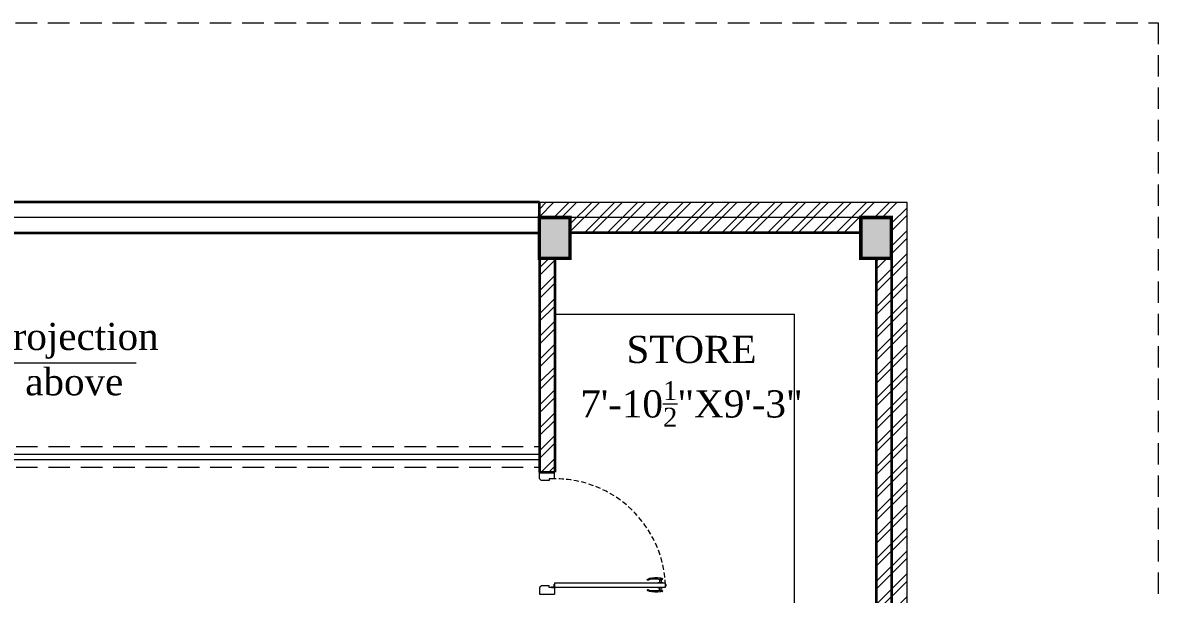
# Model space of a CAD drawing. Header units: inches. Extents: x -61 to 4103, y -308 to 989.
# Drawn here: x 2317.7 to 2651.7, y 820.7 to 989.1 of the extents above; entities that cross this region are included whole.
import ezdxf

# ---------------------------------------------------------------- set-up
doc = ezdxf.new("R2010")
doc.units = ezdxf.units.IN
for name, pattern in [('$0$$0$$0$HIDDEN', [9.525, 6.35, -3.175]), ('$2$$0$HIDDEN', [0.375, 0.25, -0.125]), ('AR-01-R0-COLUMN LAYOUT$0$$0$HIDDEN', [0.375, 0.25, -0.125]), ('AR-01-R0-COLUMN LAYOUT$0$HIDDEN', [9.525, 6.35, -3.175])]:
    doc.linetypes.add(name, pattern=pattern)
doc.layers.get('0').update_dxf_attribs({"lineweight": 0})
for name, color, linetype, lineweight in [('A-BOUNDARY', 226, 'Continuous', 35), ('A-DOOR', 34, 'Continuous', 13), ('A-HATCH', 8, 'Continuous', 0), ('A-PROJECTION', 4, '$0$$0$$0$HIDDEN', 9), ('A-STAIR', 5, 'Continuous', 9), ('A-TEXT', 2, 'Continuous', 13), ('A-WALL', 1, 'Continuous', 35), ('AR-01-R0-COLUMN LAYOUT$0$A-COMMON WALL', 1, 'Continuous', 0), ('AR-01-R0-COLUMN LAYOUT$0$S-BEAM PLINTH', 3, 'AR-01-R0-COLUMN LAYOUT$0$HIDDEN', 9), ('AR-01-R0-COLUMN LAYOUT$0$S-COLUMN FIRST FLOOR', 6, 'Continuous', 40), ('AR-01-R0-COLUMN LAYOUT$0$S-COLUMN GROUND FLOOR', 6, 'Continuous', 40), ('AR-01-R0-COLUMN LAYOUT$0$S-COLUMN HATCH FIRST FLOOR', 8, 'Continuous', 9), ('AR-01-R0-COLUMN LAYOUT$0$S-COLUMN HATCH GROUND FLOOR', 8, 'Continuous', 9), ('AR-01-R0-COLUMN LAYOUT$0$S-COLUMN S.F. HIDDEN', 8, 'AR-01-R0-COLUMN LAYOUT$0$$0$HIDDEN', 9)]:
    doc.layers.add(name, color=color, linetype=linetype, lineweight=lineweight)
doc.layers.add('A-FURNITURE', color=35, linetype='Continuous', lineweight=13, true_color=0xab6a54)
doc.styles.add('$1$$0$STYLE1', font='romantic.ttf', dxfattribs={"height": 6})
doc.styles.get("Standard").update_dxf_attribs({"font": 'arial.ttf', "height": 9})
doc.dimstyles.get("Standard").update_dxf_attribs({"dimtxt": 18, "dimasz": 6, "dimexe": 0, "dimexo": 6, "dimgap": 0.09, "dimtad": 0, "dimtih": 1, "dimtoh": 1, "dimdec": 1, "dimzin": 0, "dimdsep": 46, "dimlunit": 4, "dimtxsty": 'Standard', "dimblk": 'OBLIQUE', "dimcen": 0.09, "dimclrd": 256, "dimclre": 256, "dimclrt": 256, "dimadec": 0, "dimazin": 0, "dimtfac": 1, "dimtdec": 1, "dimtofl": 0, "dimtmove": 1, "dimatfit": 3, "dimfxl": 1, "dimtolj": 1, "dimtzin": 0, "dimlwd": -1, "dimlwe": -1, "dimarcsym": 0})

# ---------------------------------------------------------------- blocks, each defined once
blk = doc.blocks.new('$1$$0$handle_')
for p, q in [((-0.75, 0), (0.75, 0)), ((-3.84, -0.87), (-3.85, -0.92)), ((-0.75, -0.13), (-0.75, 0)), ((-0.75, -0.13), (0.75, -0.13)), ((-0.31, -0.13), (-0.31, -0.13)), ((0.3, -0.96), (-0.3, -0.96)), ((-0.29, -0.15), (0.29, -0.15)), ((-0.25, -0.9), (-0.25, -0.15)), ((-0.25, -0.9), (0.25, -0.9)), ((0.25, -0.9), (0.25, -0.15)), ((0.3, -0.96), (0.34, -0.95)), ((0.31, -0.13), (0.31, -0.13)), ((0.65, -1.05), (0.65, -1.23)), ((0.75, -0.13), (0.75, 0))]:
    blk.add_line(p, q)
for centre, radius, start, end in [((-3.78, -0.93), 0.0769, 167.6781, 262.0686), ((-3.77, -0.88), 0.0769, 88.2493, 167.6781), ((-0.3, -1.42), 0.464, 90.2821, 130.7273), ((-0.29, -0.13), 0.0185, 180, 270), ((-0.25, -0.96), 0.0532, 90, 180), ((0.25, -0.96), 0.0532, 0, 90), ((0.29, -0.13), 0.0185, 270, 360), ((0.42, -1.42), 0.478, 67.3956, 98.7522), ((0.57, -1.23), 0.0769, 278.1759, 360), ((0.57, -1.05), 0.0769, 360, 67.3956)]:
    blk.add_arc(centre, radius, start, end)
for points, knots in [([(0.58, -1.31), (0.24, -1.36), (-0.53, -1.5), (-2.81, -1.58), (-3.62, -1.04), (-3.78, -1.01), (-3.79, -1.01)], [0.064651, 0.064651, 0.064651, 0.064651, 0.450521, 1.832326, 2.246212, 2.27179, 2.27179, 2.27179, 2.27179]), ([(-0.6, -1.07), (-0.61, -1.07), (-0.62, -1.07), (-0.77, -1.09), (-0.93, -1.1), (-2.42, -1.12), (-2.75, -1.11), (-3.06, -1.04), (-3.11, -1.02), (-3.21, -0.99), (-3.25, -0.97), (-3.37, -0.91), (-3.43, -0.88), (-3.56, -0.84), (-3.61, -0.82), (-3.7, -0.81), (-3.73, -0.81), (-3.77, -0.81)], [0.667145, 0.667145, 0.667145, 0.667145, 0.681098, 0.681098, 1.004571, 1.004571, 1.651515, 1.651515, 1.812419, 1.812419, 1.988171, 1.988171, 2.163922, 2.163922, 2.251194, 2.251194, 2.323653, 2.323653, 2.323653, 2.323653])]:
    blk.add_open_spline(points, degree=3, knots=knots)
blk = doc.blocks.new("$1$$0$d3'")
at = {"layer": 'A-DOOR'}
for p, q in [((-3.36, 4.49), (-3.36, 37.09)), ((-2.11, 37.09), (-3.36, 37.09)), ((-2.58, 37.09), (-2.58, 37.43)), ((-2.11, 4.49), (-2.11, 37.09)), ((-36, 0), (-36, 4.4)), ((-34.03, 4.4), (-36, 4.4)), ((-34.03, 4.4), (-34.03, 2.9)), ((-3.36, 4.49), (-2.11, 4.49)), ((-2.03, 4.4), (-2.03, 2.9)), ((-2, 4.4), (0, 4.4)), ((-0.75, 4.4), (-0.75, 4.4)), ((-0.75, 4.4), (-0.75, 4.4)), ((0, 0), (0, 4.4)), ((-34.03, 0), (-36, 0)), ((-34.03, 2.9), (-33.53, 2.9)), ((-34.03, 0.14), (-34.03, 0)), ((-33.53, 0.5), (-33.67, 0.5)), ((-33.53, 2.9), (-33.53, 0.5)), ((-2.03, 2.9), (-2.53, 2.9)), ((-2.53, 2.9), (-2.53, 0.5)), ((-2.53, 0.5), (-2.4, 0.5)), ((-2.03, 0.14), (-2.03, 0)), ((-2.03, 0), (0, 0))]:
    blk.add_line(p, q, dxfattribs=at)
at = {"layer": 'A-DOOR', "lineweight": -3}
for p, q in [((-35.5, 4.4), (-35.5, 4.4)), ((-2.08, 4.49), (-2.95, 4.49)), ((-2.95, 4.47), (-2.95, 4.49)), ((-2.08, 4.47), (-2.95, 4.47)), ((-2.02, 4.41), (-2.02, 3.54)), ((-2.02, 3.54), (-2, 3.54)), ((-2, 4.41), (-2, 3.54))]:
    blk.add_line(p, q, dxfattribs=at)
blk.add_circle((-2.02, 4.47), 0.0663, dxfattribs=at)
at = {"layer": 'A-DOOR', "linetype": '$2$$0$HIDDEN', "ltscale": 6}
blk.add_arc((-1.47, 4.55), 32.56, 92.2361, 180.2684, dxfattribs=at)
at = {"layer": 'A-DOOR'}
for centre, radius, start, end in [((-2.58, 37.09), 0.337, 90, 180), ((-34.03, 0.5), 0.362, 270, 0), ((-2.03, 0.5), 0.362, 180, 270)]:
    blk.add_arc(centre, radius, start, end, dxfattribs=at)
at = {"layer": 'A-DOOR', "extrusion": (0, 0, -1), "zscale": -1, "rotation": 90}
blk.add_blockref('$1$$0$handle_', (3.36, 35.59), dxfattribs=at)
at = {"layer": 'A-DOOR', "rotation": 90}
blk.add_blockref('$1$$0$handle_', (-2.11, 35.59), dxfattribs=at)
blk = doc.blocks.new('_Oblique')
at = {"color": 0, "linetype": 'ByBlock', "lineweight": -2}
blk.add_line((-0.5, -0.5), (0.5, 0.5), dxfattribs=at)

msp = doc.modelspace()

# ---------------------------------------------------------------- hatches: boundary and pattern name
at = {"layer": 'A-HATCH'}
h = msp.add_hatch(dxfattribs=at)
h.set_pattern_fill('ANSI32', color=256, scale=0.5)
h.set_pattern_definition([(45, (2508.729, 468.0944), (-3.367596, 3.367596), []), (45, (2510.974, 468.0944), (-3.367596, 3.367596), [])])
h.paths.add_polyline_path([(2469.66, 936.19), (2577.73, 936.19), (2577.73, 0), (2573.23, 0), (2573.23, 24), (2568.73, 24), (2568.73, 267.19), (2573.23, 267.19), (2573.23, 285.19), (2568.73, 285.19), (2568.73, 420.19), (2573.23, 420.19), (2573.23, 438.19), (2568.73, 438.19), (2568.73, 538.69), (2513.23, 538.69), (2513.23, 501.19), (2444.23, 501.19), (2444.23, 486.19), (2448.73, 486.19), (2448.73, 459.19), (2444.23, 459.19), (2444.23, 444.19), (2439.73, 444.19), (2439.73, 538.69), (2448.72, 538.69), (2448.73, 510.19), (2508.73, 510.19), (2508.73, 544.69), (2513.23, 544.69), (2513.23, 543.19), (2568.73, 543.19), (2568.73, 573.19), (2573.23, 573.19), (2573.23, 603.19), (2568.73, 603.19), (2568.73, 807.19), (2573.23, 807.19), (2573.23, 816.19), (2568.73, 816.19), (2568.73, 919.69), (2573.23, 919.69), (2573.23, 931.69), (2564.23, 931.69), (2564.23, 927.19), (2478.66, 927.19), (2478.66, 931.69), (2469.66, 931.69)])
h = msp.add_hatch(dxfattribs=at)
h.set_pattern_fill('ANSI32', color=256, scale=0.5)
h.set_pattern_definition([(45, (1377.729, -0.0001), (-3.367596, 3.367596), []), (45, (1379.974, -0.0001), (-3.367596, 3.367596), [])])
h.paths.add_polyline_path([(2474.16, 919.69), (2469.66, 919.69), (2469.66, 856.69), (2474.16, 856.69)])
at = {"layer": 'AR-01-R0-COLUMN LAYOUT$0$S-COLUMN HATCH FIRST FLOOR', "linetype": 'ByBlock'}
h = msp.add_hatch(color=256, dxfattribs=at)
h.dxf.hatch_style = 1
h.paths.add_polyline_path([(2478.66, 919.69), (2478.66, 931.69), (2469.66, 931.69), (2469.66, 919.69)])
h = msp.add_hatch(color=256, dxfattribs=at)
h.dxf.hatch_style = 1
h.paths.add_polyline_path([(2564.23, 931.69), (2564.23, 919.69), (2573.23, 919.69), (2573.23, 931.69)])
at = {"layer": 'AR-01-R0-COLUMN LAYOUT$0$S-COLUMN HATCH GROUND FLOOR', "linetype": 'ByBlock'}
for points in [[(2478.66, 919.69), (2478.66, 931.69), (2469.66, 931.69), (2469.66, 919.69)], [(2564.23, 931.69), (2564.23, 919.69), (2573.23, 919.69), (2573.23, 931.69)]]:
    msp.add_hatch(color=256, dxfattribs=at).paths.add_polyline_path(points)

# ---------------------------------------------------------------- linework, layer by layer
at = {"layer": 'A-BOUNDARY'}
for p, q in [((2469.66, 936.19), (2087.09, 936.19)), ((2087.09, 927.19), (2469.66, 927.19))]:
    msp.add_line(p, q, dxfattribs=at)
at = {"layer": 'A-FURNITURE'}
for p in [(2474.16, 903.19), (2544.73, 816.19)]:
    msp.add_line(p, (2544.73, 903.19), dxfattribs=at)
at = {"layer": 'A-PROJECTION'}
for p, q in [((2087.09, 864.19), (2469.45, 864.19)), ((2087.09, 858.19), (2469.45, 858.19))]:
    msp.add_line(p, q, dxfattribs=at)
at = {"layer": 'A-STAIR'}
for p, q in [((2087.09, 861.94), (2469.59, 861.94)), ((2087.09, 860.44), (2469.59, 860.44))]:
    msp.add_line(p, q, dxfattribs=at)
at = {"layer": 'A-WALL'}
for p, q in [((2469.66, 931.69), (2469.66, 936.19)), ((2564.23, 927.19), (2478.66, 927.19)), ((2469.66, 919.69), (2469.66, 856.69)), ((2474.16, 919.69), (2474.16, 856.69)), ((2568.73, 919.69), (2568.73, 816.19)), ((2469.66, 856.69), (2474.16, 856.69))]:
    msp.add_line(p, q, dxfattribs=at)
at = {"layer": 'A-WALL', "ltscale": 0.01}
msp.add_line((2573.23, 931.69), (2573.23, 24), dxfattribs=at)
at = {"layer": 'AR-01-R0-COLUMN LAYOUT$0$A-COMMON WALL'}
for p, q in [((1377.73, 936.19), (2577.73, 936.19)), ((2577.73, 936.19), (2577.73, 0)), ((2573.23, 931.69), (1382.23, 931.69))]:
    msp.add_line(p, q, dxfattribs=at)
at = {"layer": 'AR-01-R0-COLUMN LAYOUT$0$S-BEAM PLINTH'}
msp.add_lwpolyline([(1324.93, 989.07), (2651.74, 989.07), (2651.74, -308.04), (1324.93, -308.04)], close=True, dxfattribs=at)
at = {"layer": 'AR-01-R0-COLUMN LAYOUT$0$S-COLUMN FIRST FLOOR', "linetype": 'ByBlock'}
for points in [[(2478.66, 919.69), (2478.66, 931.69), (2469.66, 931.69), (2469.66, 919.69)], [(2564.23, 931.69), (2564.23, 919.69), (2573.23, 919.69), (2573.23, 931.69)]]:
    msp.add_lwpolyline(points, close=True, dxfattribs=at)
at = {"layer": 'AR-01-R0-COLUMN LAYOUT$0$S-COLUMN GROUND FLOOR', "linetype": 'ByBlock'}
for points in [[(2478.66, 919.69), (2478.66, 931.69), (2469.66, 931.69), (2469.66, 919.69)], [(2564.23, 931.69), (2564.23, 919.69), (2573.23, 919.69), (2573.23, 931.69)]]:
    msp.add_lwpolyline(points, close=True, dxfattribs=at)
at = {"layer": 'AR-01-R0-COLUMN LAYOUT$0$S-COLUMN S.F. HIDDEN', "ltscale": 20, "const_width": 1}
for points in [[(2478.66, 919.69), (2478.66, 931.69), (2469.66, 931.69), (2469.66, 919.69)], [(2564.23, 931.69), (2564.23, 919.69), (2573.23, 919.69), (2573.23, 931.69)]]:
    msp.add_lwpolyline(points, close=True, dxfattribs=at)

# ---------------------------------------------------------------- block references
at = {"layer": 'A-DOOR', "rotation": 270}
msp.add_blockref("$1$$0$d3'", (2469.66, 820.69), dxfattribs=at)

# ---------------------------------------------------------------- texts
at = {"layer": 'A-TEXT', "char_height": 8, "width": 129.4496, "attachment_point": 5, "style": '$1$$0$STYLE1'}
for s, insert in [('\\A1;Projection\\Pabove', (2332.82, 889.92)), ('\\A1;STORE\\P7\'-10{\\H0.7x;\\S1/2;}"X9\'-3"', (2514.41, 883.44))]:
    msp.add_mtext(s, dxfattribs=dict(at, insert=insert))

# ---------------------------------------------------------------- leaders
at = {"layer": 'A-TEXT'}
msp.add_leader([(2313.18, 862.69), (2313.18, 888.89), (2351.04, 888.89)], dimstyle='Standard', override={"dimtxt": 9, "dimgap": 0.09, "dimtad": 0, "dimtih": 0, "dimtoh": 0, "dimfxl": 2, "dimfxlon": 1}, dxfattribs=at)

doc.saveas('drawing.dxf')
